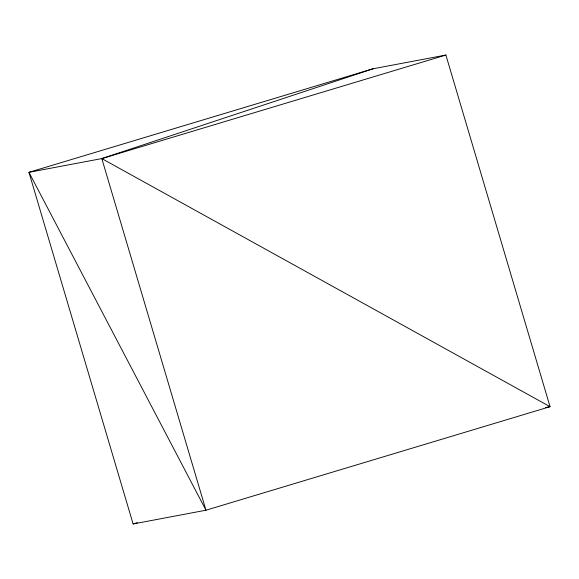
<?xml version="1.0" encoding="UTF-8"?>
<svg xmlns="http://www.w3.org/2000/svg" width="579" height="579" viewBox="0 0 579 579"><rect width="100%" height="100%" fill="white"/><g stroke="black" fill="none" stroke-linecap="round" stroke-linejoin="round"><path stroke-width="0.87" d="M445.895 55.048L101.81 158.588L205.965 510.215L28.95 172.318L101.81 158.588L373.035 68.785L445.895 55.048L550.05 406.682L205.965 510.215L133.105 523.952L28.95 172.318L373.035 68.785M133.105 523.952L137.433 522.649M545.606 407.522L550.05 406.682L101.81 158.588"/></g></svg>
